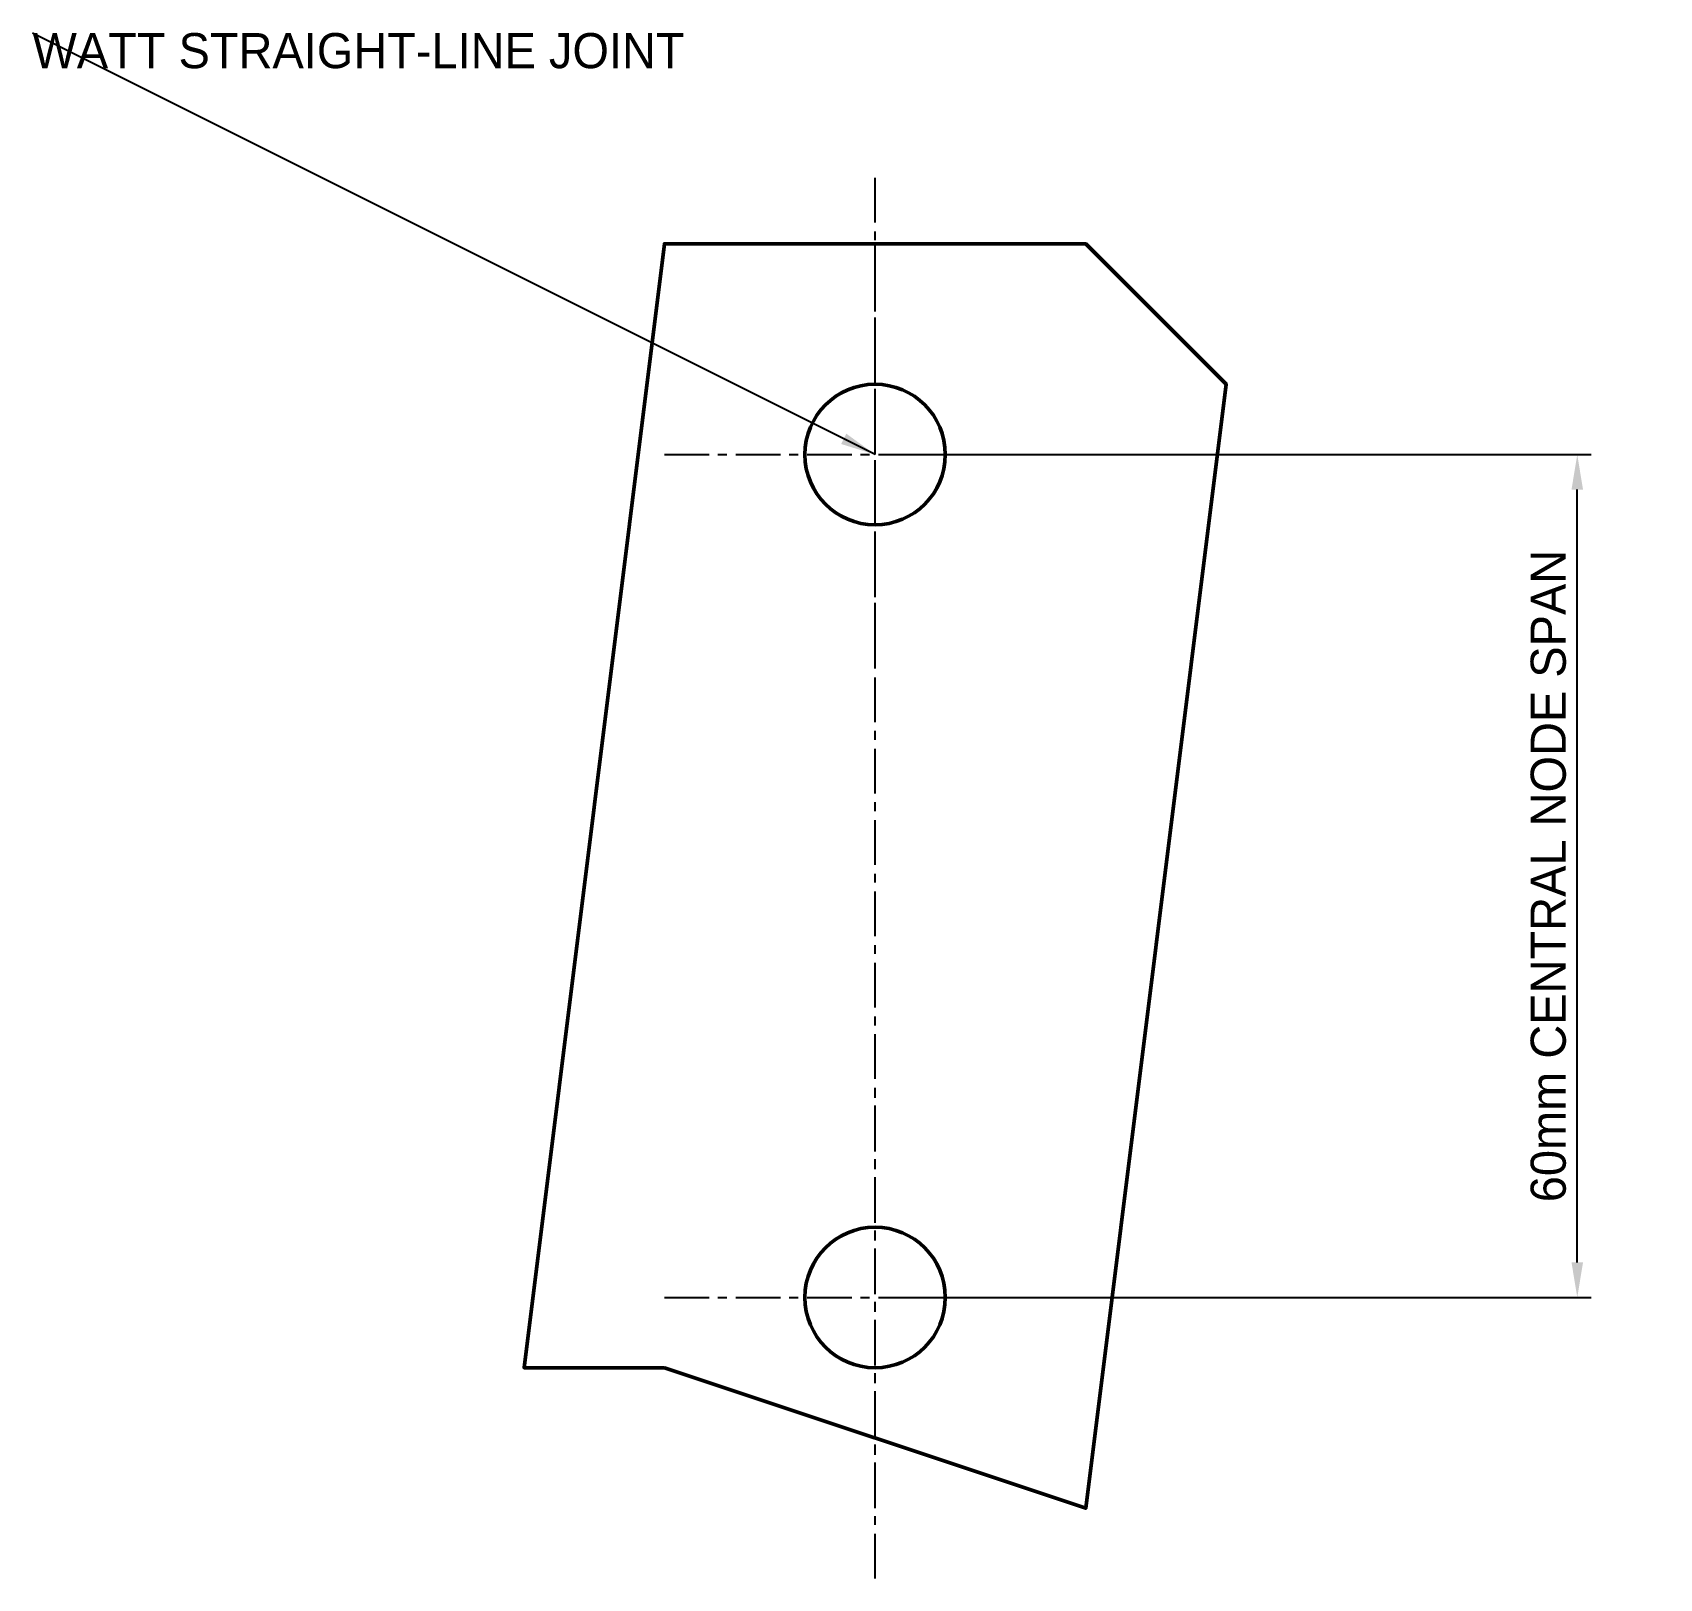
# Model space of a CAD drawing. Header units: metres. Extents: x 40 to 156, y 50 to 160.
import ezdxf

# ---------------------------------------------------------------- set-up
doc = ezdxf.new("R2010")
doc.units = ezdxf.units.M
doc.linetypes.add('CENTER', pattern=[5.08, 3.175, -0.635, 0.635, -0.635])
for name, color, linetype, lineweight in [('CENTERLINES', 7, 'CENTER', 25), ('DIMENSIONS', 7, 'Continuous', 25), ('GEOMETRY', 7, 'Continuous', 50)]:
    doc.layers.add(name, color=color, linetype=linetype, lineweight=lineweight)
doc.dimstyles.new('ENGINEERING_STYLE', dxfattribs={"dimtxt": 2.5, "dimasz": 2.5, "dimexe": 1, "dimexo": 1.5, "dimgap": 0.8, "dimtad": 1, "dimcen": 2.5, "dimazin": 3, "dimtfac": 1, "dimtmove": 0, "dimatfit": 3, "dimtfill": 1})

msp = doc.modelspace()

# ---------------------------------------------------------------- linework, layer by layer
at = {"layer": 'CENTERLINES'}
for p, q in [((100, 50), (100, 150)), ((100, 115), (100, 145)), ((85, 130), (115, 130)), ((100, 55), (100, 85)), ((85, 70), (115, 70))]:
    msp.add_line(p, q, dxfattribs=at)
at = {"layer": 'GEOMETRY'}
msp.add_lwpolyline([(85, 65), (115, 55), (125, 135), (115, 145), (85, 145), (75, 65)], close=True, dxfattribs=at)
for centre in [(100, 130), (100, 70)]:
    msp.add_circle(centre, 5, dxfattribs=at)

# ---------------------------------------------------------------- texts
at = {"layer": 'DIMENSIONS', "insert": (40, 160), "char_height": 2.5, "attachment_point": 1}
msp.add_mtext('WATT STRAIGHT-LINE JOINT', dxfattribs=at)

# ---------------------------------------------------------------- next in the draw order: dimensions: what is measured, and where the dimension line sits
at = {"layer": 'DIMENSIONS'}
msp.add_linear_dim(base=(150, 70), p1=(100, 70), p2=(100, 130), angle=90, text='60mm CENTRAL NODE SPAN', dimstyle='ENGINEERING_STYLE', dxfattribs=at).render()

# ---------------------------------------------------------------- next in the draw order: leaders
msp.add_leader([(100, 130), (40, 160)], dimstyle='ENGINEERING_STYLE', dxfattribs=at)

doc.saveas('drawing.dxf')
